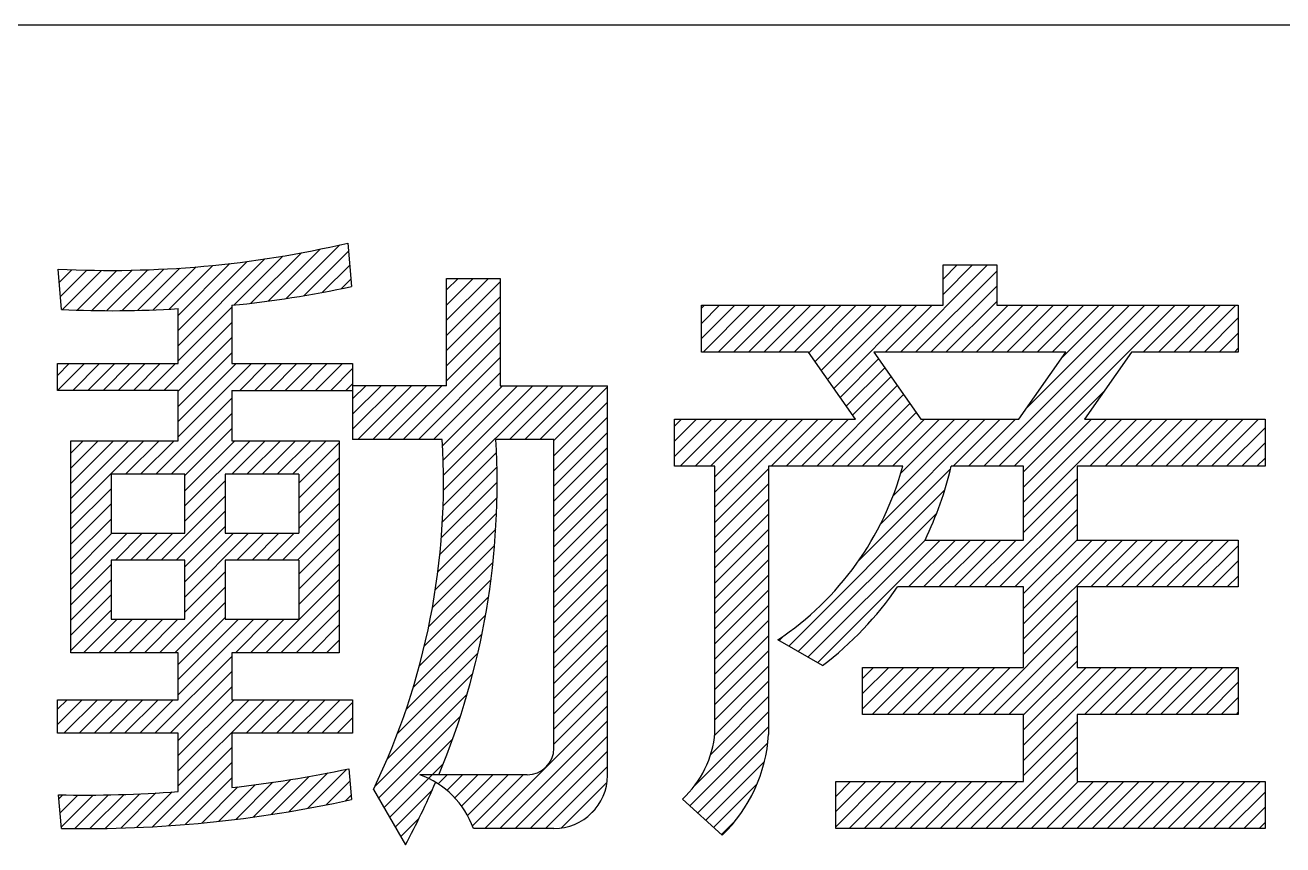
# Model space of a CAD drawing. Units: millimetres at full size. Extents: x 2062 to 26180, y 9042 to 25978.
# Drawn here: x 3836.9 to 4336, y 9653.3 to 9978.6 of the extents above; entities that cross this region are included whole.
import ezdxf

# ---------------------------------------------------------------- set-up
doc = ezdxf.new("R2010")
doc.units = ezdxf.units.MM
doc.header["$LTSCALE"] = 50
doc.layers.add('F-0_特記', color=3, linetype='Continuous', lineweight=25)

msp = doc.modelspace()

# ---------------------------------------------------------------- linework, layer by layer
at = {"layer": 'F-0_特記', "color": 134}
for p in [(24242.21, 9978.63), (26180.42, 9978.63)]:
    msp.add_line(p, (2061.5, 9978.63), dxfattribs=at)
at = {"layer": 'F-0_特記'}
for p, q in [((3964.89, 9892.16), (3966.4, 9874.93)), ((3964.89, 9892.16), (3966.4, 9874.93)), ((3919.73, 9867.54), (3939.19, 9886.99)), ((3919.73, 9867.54), (3939.19, 9886.99)), ((3926.5, 9868.28), (3946.51, 9888.29)), ((3926.5, 9868.28), (3946.51, 9888.29)), ((3933.4, 9869.16), (3954.01, 9889.77)), ((3933.4, 9869.16), (3954.01, 9889.77)), ((3940.43, 9870.16), (3961.69, 9891.43)), ((3940.43, 9870.16), (3961.69, 9891.43)), ((3947.61, 9871.32), (3965.18, 9888.89)), ((3947.61, 9871.32), (3965.18, 9888.89)), ((3851.34, 9865.78), (3849.93, 9881.84)), ((3851.34, 9865.78), (3849.93, 9881.84)), ((3875.37, 9865.35), (3891.85, 9881.83)), ((3875.37, 9865.35), (3891.85, 9881.83)), ((3881.5, 9865.45), (3898.25, 9882.2)), ((3881.5, 9865.45), (3898.25, 9882.2)), ((3887.72, 9865.65), (3904.76, 9882.69)), ((3887.72, 9865.65), (3904.76, 9882.69)), ((3894.04, 9865.95), (3911.38, 9883.29)), ((3894.04, 9865.95), (3911.38, 9883.29)), ((3897.59, 9851.43), (3932.02, 9885.85)), ((3897.59, 9851.43), (3932.02, 9885.85)), ((3897.59, 9857.45), (3925.01, 9884.86)), ((3897.59, 9857.45), (3925.01, 9884.86)), ((3897.59, 9863.47), (3918.13, 9884.01)), ((3897.59, 9863.47), (3918.13, 9884.01)), ((3954.94, 9872.62), (3965.66, 9883.35)), ((3954.94, 9872.62), (3965.66, 9883.35)), ((4184.2, 9848.85), (4218.81, 9883.46)), ((4184.2, 9848.85), (4218.81, 9883.46)), ((4201.12, 9877.82), (4206.76, 9883.46)), ((4201.12, 9871.8), (4212.78, 9883.46)), ((4201.12, 9883.46), (4222.42, 9883.46)), ((4201.12, 9867.49), (4201.12, 9883.46)), ((4201.12, 9877.82), (4206.76, 9883.46)), ((4201.12, 9871.8), (4212.78, 9883.46)), ((4201.12, 9883.46), (4222.42, 9883.46)), ((4201.12, 9867.49), (4201.12, 9883.46)), ((4222.42, 9883.46), (4222.42, 9867.49)), ((4222.42, 9883.46), (4222.42, 9867.49)), ((3850.4, 9876.52), (3855.47, 9881.59)), ((3850.4, 9876.52), (3855.47, 9881.59)), ((3850.88, 9870.98), (3861.31, 9881.41)), ((3850.88, 9870.98), (3861.31, 9881.41)), ((3851.68, 9865.76), (3867.24, 9881.32)), ((3851.68, 9865.76), (3867.24, 9881.32)), ((3857.49, 9865.54), (3873.25, 9881.31)), ((3857.49, 9865.54), (3873.25, 9881.31)), ((3863.36, 9865.39), (3879.36, 9881.38)), ((3863.36, 9865.39), (3879.36, 9881.38)), ((3869.32, 9865.33), (3885.56, 9881.56)), ((3869.32, 9865.33), (3885.56, 9881.56)), ((3962.44, 9874.1), (3966.15, 9877.81)), ((3962.44, 9874.1), (3966.15, 9877.81)), ((4004.1, 9873.58), (4008.65, 9878.14)), ((4004.1, 9867.56), (4014.67, 9878.14)), ((4004.1, 9861.53), (4020.7, 9878.14)), ((4004.1, 9878.14), (4025.4, 9878.14)), ((4004.1, 9873.58), (4008.65, 9878.14)), ((4004.1, 9867.56), (4014.67, 9878.14)), ((4004.1, 9861.53), (4020.7, 9878.14)), ((4004.1, 9878.14), (4025.4, 9878.14)), ((4004.1, 9835.54), (4004.1, 9878.14)), ((4004.1, 9835.54), (4004.1, 9878.14)), ((4004.1, 9855.51), (4025.4, 9876.81)), ((4004.1, 9855.51), (4025.4, 9876.81)), ((4025.4, 9878.14), (4025.4, 9835.54)), ((4025.4, 9878.14), (4025.4, 9835.54)), ((4190.22, 9848.85), (4222.42, 9881.05)), ((4190.22, 9848.85), (4222.42, 9881.05)), ((4196.25, 9848.85), (4222.42, 9875.03)), ((4196.25, 9848.85), (4222.42, 9875.03)), ((3918.9, 9867.45), (3918.9, 9844.32)), ((3918.9, 9867.45), (3918.9, 9844.32)), ((4004.1, 9849.48), (4025.4, 9870.78)), ((4004.1, 9849.48), (4025.4, 9870.78)), ((4105.27, 9866.32), (4106.44, 9867.49)), ((4105.27, 9860.29), (4112.46, 9867.49)), ((4105.27, 9867.49), (4201.12, 9867.49)), ((4105.27, 9866.32), (4106.44, 9867.49)), ((4105.27, 9860.29), (4112.46, 9867.49)), ((4105.27, 9867.49), (4201.12, 9867.49)), ((4105.27, 9854.27), (4118.49, 9867.49)), ((4105.27, 9848.85), (4105.27, 9867.49)), ((4105.27, 9854.27), (4118.49, 9867.49)), ((4105.27, 9848.85), (4105.27, 9867.49)), ((4105.88, 9848.85), (4124.51, 9867.49)), ((4105.88, 9848.85), (4124.51, 9867.49)), ((4111.9, 9848.85), (4130.54, 9867.49)), ((4111.9, 9848.85), (4130.54, 9867.49)), ((4117.93, 9848.85), (4136.56, 9867.49)), ((4117.93, 9848.85), (4136.56, 9867.49)), ((4123.95, 9848.85), (4142.59, 9867.49)), ((4123.95, 9848.85), (4142.59, 9867.49)), ((4129.98, 9848.85), (4148.61, 9867.49)), ((4129.98, 9848.85), (4148.61, 9867.49)), ((4136, 9848.85), (4154.64, 9867.49)), ((4136, 9848.85), (4154.64, 9867.49)), ((4142.03, 9848.85), (4160.66, 9867.49)), ((4142.03, 9848.85), (4160.66, 9867.49)), ((4147.84, 9848.64), (4166.69, 9867.49)), ((4147.84, 9848.64), (4166.69, 9867.49)), ((4150.32, 9845.09), (4172.71, 9867.49)), ((4150.32, 9845.09), (4172.71, 9867.49)), ((4152.8, 9841.55), (4178.73, 9867.49)), ((4152.8, 9841.55), (4178.73, 9867.49)), ((4155.28, 9838.01), (4184.76, 9867.49)), ((4155.28, 9838.01), (4184.76, 9867.49)), ((4157.76, 9834.46), (4190.78, 9867.49)), ((4157.76, 9834.46), (4190.78, 9867.49)), ((4178.17, 9848.85), (4196.81, 9867.49)), ((4178.17, 9848.85), (4196.81, 9867.49)), ((4202.27, 9848.85), (4222.42, 9869)), ((4202.27, 9848.85), (4222.42, 9869)), ((4208.3, 9848.85), (4226.93, 9867.49)), ((4208.3, 9848.85), (4226.93, 9867.49)), ((4214.32, 9848.85), (4232.96, 9867.49)), ((4214.32, 9848.85), (4232.96, 9867.49)), ((4217.25, 9803.59), (4281.15, 9867.49)), ((4217.25, 9803.59), (4281.15, 9867.49)), ((4220.35, 9848.85), (4238.98, 9867.49)), ((4220.35, 9848.85), (4238.98, 9867.49)), ((4222.42, 9867.49), (4318.27, 9867.49)), ((4222.42, 9867.49), (4318.27, 9867.49)), ((4223.28, 9803.59), (4287.18, 9867.49)), ((4223.28, 9803.59), (4287.18, 9867.49)), ((4226.37, 9848.85), (4245, 9867.49)), ((4226.37, 9848.85), (4245, 9867.49)), ((4229.3, 9803.59), (4293.2, 9867.49)), ((4229.3, 9803.59), (4293.2, 9867.49)), ((4232.39, 9848.85), (4251.03, 9867.49)), ((4232.39, 9848.85), (4251.03, 9867.49)), ((4234.34, 9826.7), (4275.13, 9867.49)), ((4234.34, 9826.7), (4275.13, 9867.49)), ((4238.42, 9848.85), (4257.05, 9867.49)), ((4238.42, 9848.85), (4257.05, 9867.49)), ((4244.44, 9848.85), (4263.08, 9867.49)), ((4244.44, 9848.85), (4263.08, 9867.49)), ((4248.41, 9846.79), (4269.1, 9867.49)), ((4248.41, 9846.79), (4269.1, 9867.49)), ((4280.59, 9848.85), (4299.23, 9867.49)), ((4280.59, 9848.85), (4299.23, 9867.49)), ((4286.62, 9848.85), (4305.25, 9867.49)), ((4286.62, 9848.85), (4305.25, 9867.49)), ((4292.64, 9848.85), (4311.27, 9867.49)), ((4292.64, 9848.85), (4311.27, 9867.49)), ((4298.66, 9848.85), (4317.3, 9867.49)), ((4298.66, 9848.85), (4317.3, 9867.49)), ((4318.27, 9867.49), (4318.27, 9848.85)), ((4318.27, 9867.49), (4318.27, 9848.85)), ((3897.59, 9845.4), (3918.9, 9866.7)), ((3897.59, 9845.4), (3918.9, 9866.7)), ((3897.59, 9844.32), (3897.59, 9866.15)), ((3897.59, 9844.32), (3897.59, 9866.15)), ((4004.1, 9843.46), (4025.4, 9864.76)), ((4004.1, 9843.46), (4025.4, 9864.76)), ((4304.69, 9848.85), (4318.27, 9862.43)), ((4304.69, 9848.85), (4318.27, 9862.43)), ((3891.89, 9833.67), (3918.9, 9860.68)), ((3891.89, 9833.67), (3918.9, 9860.68)), ((4004.1, 9837.44), (4025.4, 9858.74)), ((4004.1, 9837.44), (4025.4, 9858.74)), ((3897.59, 9833.35), (3918.9, 9854.65)), ((3897.59, 9833.35), (3918.9, 9854.65)), ((3986.92, 9814.24), (4025.4, 9852.71)), ((3986.92, 9814.24), (4025.4, 9852.71)), ((4310.71, 9848.85), (4318.27, 9856.41)), ((4310.71, 9848.85), (4318.27, 9856.41)), ((3897.59, 9827.33), (3918.9, 9848.63)), ((3897.59, 9827.33), (3918.9, 9848.63)), ((4147.69, 9848.85), (4105.27, 9848.85)), ((4147.69, 9848.85), (4105.27, 9848.85)), ((4166.33, 9822.22), (4147.69, 9848.85)), ((4166.33, 9822.22), (4147.69, 9848.85)), ((4249.85, 9848.85), (4173.69, 9848.85)), ((4173.69, 9848.85), (4192.34, 9822.22)), ((4249.85, 9848.85), (4173.69, 9848.85)), ((4173.69, 9848.85), (4192.34, 9822.22)), ((4231.21, 9822.22), (4249.85, 9848.85)), ((4231.21, 9822.22), (4249.85, 9848.85)), ((4275.85, 9848.85), (4257.21, 9822.22)), ((4275.85, 9848.85), (4257.21, 9822.22)), ((4318.27, 9848.85), (4275.85, 9848.85)), ((4318.27, 9848.85), (4275.85, 9848.85)), ((4316.74, 9848.85), (4318.27, 9850.38)), ((4316.74, 9848.85), (4318.27, 9850.38)), ((3849.67, 9839.65), (3854.34, 9844.32)), ((3849.67, 9844.32), (3897.59, 9844.32)), ((3849.67, 9833.67), (3849.67, 9844.32)), ((3849.67, 9839.65), (3854.34, 9844.32)), ((3849.67, 9844.32), (3897.59, 9844.32)), ((3849.67, 9833.67), (3849.67, 9844.32)), ((3849.72, 9833.67), (3860.37, 9844.32)), ((3849.72, 9833.67), (3860.37, 9844.32)), ((3855.74, 9833.67), (3866.39, 9844.32)), ((3855.74, 9833.67), (3866.39, 9844.32)), ((3861.77, 9833.67), (3872.42, 9844.32)), ((3861.77, 9833.67), (3872.42, 9844.32)), ((3867.79, 9833.67), (3878.44, 9844.32)), ((3867.79, 9833.67), (3878.44, 9844.32)), ((3873.82, 9833.67), (3884.47, 9844.32)), ((3873.82, 9833.67), (3884.47, 9844.32)), ((3879.84, 9833.67), (3890.49, 9844.32)), ((3879.84, 9833.67), (3890.49, 9844.32)), ((3885.87, 9833.67), (3896.52, 9844.32)), ((3885.87, 9833.67), (3896.52, 9844.32)), ((3897.59, 9821.3), (3920.61, 9844.32)), ((3897.59, 9815.28), (3926.64, 9844.32)), ((3897.59, 9821.3), (3920.61, 9844.32)), ((3897.59, 9815.28), (3926.64, 9844.32)), ((3918.9, 9844.32), (3966.82, 9844.32)), ((3918.9, 9844.32), (3966.82, 9844.32)), ((3922.01, 9833.67), (3932.66, 9844.32)), ((3922.01, 9833.67), (3932.66, 9844.32)), ((3928.04, 9833.67), (3938.69, 9844.32)), ((3928.04, 9833.67), (3938.69, 9844.32)), ((3934.06, 9833.67), (3944.71, 9844.32)), ((3934.06, 9833.67), (3944.71, 9844.32)), ((3940.09, 9833.67), (3950.74, 9844.32)), ((3940.09, 9833.67), (3950.74, 9844.32)), ((3946.11, 9833.67), (3956.76, 9844.32)), ((3946.11, 9833.67), (3956.76, 9844.32)), ((3952.14, 9833.67), (3962.79, 9844.32)), ((3952.14, 9833.67), (3962.79, 9844.32)), ((3958.16, 9833.67), (3966.82, 9842.33)), ((3958.16, 9833.67), (3966.82, 9842.33)), ((3966.82, 9844.32), (3966.82, 9814.24)), ((3966.82, 9844.32), (3966.82, 9814.24)), ((3992.95, 9814.24), (4025.4, 9846.69)), ((3992.95, 9814.24), (4025.4, 9846.69)), ((4160.24, 9830.92), (4175.54, 9846.21)), ((4160.24, 9830.92), (4175.54, 9846.21)), ((4162.72, 9827.38), (4178.02, 9842.67)), ((4162.72, 9827.38), (4178.02, 9842.67)), ((3998.97, 9814.24), (4025.4, 9840.66)), ((3998.97, 9814.24), (4025.4, 9840.66)), ((4165.21, 9823.83), (4180.5, 9839.13)), ((4165.21, 9823.83), (4180.5, 9839.13)), ((3897.59, 9833.67), (3849.67, 9833.67)), ((3897.59, 9833.67), (3849.67, 9833.67)), ((3897.59, 9813.71), (3897.59, 9833.67)), ((3897.59, 9813.71), (3897.59, 9833.67)), ((3918.9, 9833.67), (3918.9, 9813.71)), ((3918.9, 9833.67), (3966.82, 9833.67)), ((3918.9, 9833.67), (3918.9, 9813.71)), ((3918.9, 9833.67), (3966.82, 9833.67)), ((3964.19, 9833.67), (3966.82, 9836.31)), ((3964.19, 9833.67), (3966.82, 9836.31)), ((3966.82, 9830.28), (3972.08, 9835.54)), ((3966.82, 9824.26), (3978.1, 9835.54)), ((3966.82, 9818.23), (3984.12, 9835.54)), ((4004.1, 9835.54), (3966.82, 9835.54)), ((3966.82, 9830.28), (3972.08, 9835.54)), ((3966.82, 9824.26), (3978.1, 9835.54)), ((3966.82, 9818.23), (3984.12, 9835.54)), ((4004.1, 9835.54), (3966.82, 9835.54)), ((3968.85, 9814.24), (3990.15, 9835.54)), ((3968.85, 9814.24), (3990.15, 9835.54)), ((3974.87, 9814.24), (3996.17, 9835.54)), ((3974.87, 9814.24), (3996.17, 9835.54)), ((3980.9, 9814.24), (4002.2, 9835.54)), ((3980.9, 9814.24), (4002.2, 9835.54)), ((4002.49, 9811.73), (4026.3, 9835.54)), ((4002.49, 9811.73), (4026.3, 9835.54)), ((4002.73, 9805.95), (4032.32, 9835.54)), ((4002.73, 9805.95), (4032.32, 9835.54)), ((4002.86, 9800.05), (4038.35, 9835.54)), ((4002.86, 9794.03), (4044.37, 9835.54)), ((4002.86, 9800.05), (4038.35, 9835.54)), ((4002.86, 9794.03), (4044.37, 9835.54)), ((4025.4, 9835.54), (4068, 9835.54)), ((4025.4, 9835.54), (4068, 9835.54)), ((4029.09, 9814.24), (4050.39, 9835.54)), ((4029.09, 9814.24), (4050.39, 9835.54)), ((4035.12, 9814.24), (4056.42, 9835.54)), ((4035.12, 9814.24), (4056.42, 9835.54)), ((4041.14, 9814.24), (4062.44, 9835.54)), ((4041.14, 9814.24), (4062.44, 9835.54)), ((4046.7, 9813.77), (4068, 9835.07)), ((4046.7, 9813.77), (4068, 9835.07)), ((4068, 9680.9), (4068, 9835.54)), ((4068, 9680.9), (4068, 9835.54)), ((4150.98, 9803.59), (4182.98, 9835.58)), ((4150.98, 9803.59), (4182.98, 9835.58)), ((4157.01, 9803.59), (4185.46, 9832.04)), ((4157.01, 9803.59), (4185.46, 9832.04)), ((4233.07, 9801.33), (4264.79, 9833.05)), ((4233.07, 9801.33), (4264.79, 9833.05)), ((3888.73, 9800.39), (3918.9, 9830.55)), ((3888.73, 9800.39), (3918.9, 9830.55)), ((4046.7, 9807.74), (4068, 9829.04)), ((4046.7, 9807.74), (4068, 9829.04)), ((4163.03, 9803.59), (4187.94, 9828.5)), ((4163.03, 9803.59), (4187.94, 9828.5)), ((3894.76, 9800.39), (3918.9, 9824.53)), ((3894.76, 9800.39), (3918.9, 9824.53)), ((4046.7, 9801.72), (4068, 9823.02)), ((4046.7, 9801.72), (4068, 9823.02)), ((4094.62, 9819.52), (4097.33, 9822.22)), ((4094.62, 9813.49), (4103.35, 9822.22)), ((4094.62, 9807.47), (4109.37, 9822.22)), ((4094.62, 9822.22), (4166.33, 9822.22)), ((4094.62, 9803.59), (4094.62, 9822.22)), ((4094.62, 9819.52), (4097.33, 9822.22)), ((4094.62, 9813.49), (4103.35, 9822.22)), ((4094.62, 9807.47), (4109.37, 9822.22)), ((4094.62, 9822.22), (4166.33, 9822.22)), ((4094.62, 9803.59), (4094.62, 9822.22)), ((4096.76, 9803.59), (4115.4, 9822.22)), ((4096.76, 9803.59), (4115.4, 9822.22)), ((4102.79, 9803.59), (4121.42, 9822.22)), ((4102.79, 9803.59), (4121.42, 9822.22)), ((4108.81, 9803.59), (4127.45, 9822.22)), ((4108.81, 9803.59), (4127.45, 9822.22)), ((4110.6, 9799.35), (4133.47, 9822.22)), ((4110.6, 9793.32), (4139.5, 9822.22)), ((4110.6, 9787.3), (4145.52, 9822.22)), ((4110.6, 9799.35), (4133.47, 9822.22)), ((4110.6, 9793.32), (4139.5, 9822.22)), ((4110.6, 9787.3), (4145.52, 9822.22)), ((4132.91, 9803.59), (4151.55, 9822.22)), ((4132.91, 9803.59), (4151.55, 9822.22)), ((4138.93, 9803.59), (4157.57, 9822.22)), ((4138.93, 9803.59), (4157.57, 9822.22)), ((4144.96, 9803.59), (4163.6, 9822.22)), ((4144.96, 9803.59), (4163.6, 9822.22)), ((4169.06, 9803.59), (4190.42, 9824.95)), ((4169.06, 9803.59), (4190.42, 9824.95)), ((4175.08, 9803.59), (4193.72, 9822.22)), ((4175.08, 9803.59), (4193.72, 9822.22)), ((4176.38, 9780.79), (4217.82, 9822.22)), ((4176.38, 9780.79), (4217.82, 9822.22)), ((4181.11, 9803.59), (4199.74, 9822.22)), ((4181.11, 9803.59), (4199.74, 9822.22)), ((4181.22, 9791.65), (4211.79, 9822.22)), ((4181.22, 9791.65), (4211.79, 9822.22)), ((4184.35, 9800.81), (4205.77, 9822.22)), ((4184.35, 9800.81), (4205.77, 9822.22)), ((4192.34, 9822.22), (4231.21, 9822.22)), ((4192.34, 9822.22), (4231.21, 9822.22)), ((4205.2, 9803.59), (4223.84, 9822.22)), ((4205.2, 9803.59), (4223.84, 9822.22)), ((4211.23, 9803.59), (4229.87, 9822.22)), ((4211.23, 9803.59), (4229.87, 9822.22)), ((4233.07, 9795.31), (4259.99, 9822.22)), ((4233.07, 9789.28), (4266.01, 9822.22)), ((4233.07, 9783.26), (4272.04, 9822.22)), ((4233.07, 9795.31), (4259.99, 9822.22)), ((4233.07, 9789.28), (4266.01, 9822.22)), ((4233.07, 9783.26), (4272.04, 9822.22)), ((4257.21, 9822.22), (4328.92, 9822.22)), ((4257.21, 9822.22), (4328.92, 9822.22)), ((4259.42, 9803.59), (4278.06, 9822.22)), ((4259.42, 9803.59), (4278.06, 9822.22)), ((4265.45, 9803.59), (4284.09, 9822.22)), ((4265.45, 9803.59), (4284.09, 9822.22)), ((4271.47, 9803.59), (4290.11, 9822.22)), ((4271.47, 9803.59), (4290.11, 9822.22)), ((4277.5, 9803.59), (4296.14, 9822.22)), ((4277.5, 9803.59), (4296.14, 9822.22)), ((4283.52, 9803.59), (4302.16, 9822.22)), ((4283.52, 9803.59), (4302.16, 9822.22)), ((4289.55, 9803.59), (4308.18, 9822.22)), ((4289.55, 9803.59), (4308.18, 9822.22)), ((4295.57, 9803.59), (4314.21, 9822.22)), ((4295.57, 9803.59), (4314.21, 9822.22)), ((4301.6, 9803.59), (4320.23, 9822.22)), ((4301.6, 9803.59), (4320.23, 9822.22)), ((4307.62, 9803.59), (4326.26, 9822.22)), ((4307.62, 9803.59), (4326.26, 9822.22)), ((4328.92, 9822.22), (4328.92, 9803.59)), ((4328.92, 9822.22), (4328.92, 9803.59)), ((3900.26, 9799.87), (3918.9, 9818.51)), ((3900.26, 9799.87), (3918.9, 9818.51)), ((4046.7, 9795.69), (4068, 9816.99)), ((4046.7, 9795.69), (4068, 9816.99)), ((4313.65, 9803.59), (4328.92, 9818.86)), ((4313.65, 9803.59), (4328.92, 9818.86)), ((3855, 9808.83), (3859.87, 9813.71)), ((3855, 9802.8), (3865.9, 9813.71)), ((3855, 9796.78), (3871.92, 9813.71)), ((3855, 9790.75), (3877.95, 9813.71)), ((3855, 9784.73), (3883.97, 9813.71)), ((3855, 9808.83), (3859.87, 9813.71)), ((3855, 9802.8), (3865.9, 9813.71)), ((3855, 9796.78), (3871.92, 9813.71)), ((3855, 9790.75), (3877.95, 9813.71)), ((3855, 9784.73), (3883.97, 9813.71)), ((3876.68, 9800.39), (3890, 9813.71)), ((3876.68, 9800.39), (3890, 9813.71)), ((3882.71, 9800.39), (3896.02, 9813.71)), ((3882.71, 9800.39), (3896.02, 9813.71)), ((3900.26, 9793.84), (3920.12, 9813.71)), ((3900.26, 9787.82), (3926.14, 9813.71)), ((3900.26, 9793.84), (3920.12, 9813.71)), ((3900.26, 9787.82), (3926.14, 9813.71)), ((3918.85, 9800.39), (3932.17, 9813.71)), ((3918.85, 9800.39), (3932.17, 9813.71)), ((3918.9, 9813.71), (3961.49, 9813.71)), ((3918.9, 9813.71), (3961.49, 9813.71)), ((3924.88, 9800.39), (3938.19, 9813.71)), ((3924.88, 9800.39), (3938.19, 9813.71)), ((3930.9, 9800.39), (3944.22, 9813.71)), ((3930.9, 9800.39), (3944.22, 9813.71)), ((3936.93, 9800.39), (3950.24, 9813.71)), ((3936.93, 9800.39), (3950.24, 9813.71)), ((3942.95, 9800.39), (3956.27, 9813.71)), ((3942.95, 9800.39), (3956.27, 9813.71)), ((3945.52, 9796.93), (3961.49, 9812.91)), ((3945.52, 9796.93), (3961.49, 9812.91)), ((3961.49, 9813.71), (3961.49, 9729.57)), ((3961.49, 9813.71), (3961.49, 9729.57)), ((4002.34, 9814.24), (3966.82, 9814.24)), ((4002.34, 9814.24), (3966.82, 9814.24)), ((4319.67, 9803.59), (4328.92, 9812.84)), ((4319.67, 9803.59), (4328.92, 9812.84)), ((4002.73, 9787.88), (4023.93, 9809.08)), ((4002.73, 9787.88), (4023.93, 9809.08)), ((4046.7, 9789.67), (4068, 9810.97)), ((4046.7, 9789.67), (4068, 9810.97)), ((3945.52, 9790.91), (3961.49, 9806.88)), ((3945.52, 9790.91), (3961.49, 9806.88)), ((4002.46, 9781.58), (4024.11, 9803.23)), ((4002.46, 9781.58), (4024.11, 9803.23)), ((4046.7, 9783.64), (4068, 9804.94)), ((4046.7, 9783.64), (4068, 9804.94)), ((4110.6, 9803.59), (4094.62, 9803.59)), ((4110.6, 9803.59), (4094.62, 9803.59)), ((4110.6, 9697.85), (4110.6, 9803.59)), ((4110.6, 9697.85), (4110.6, 9803.59)), ((4110.6, 9781.27), (4131.9, 9802.57)), ((4110.6, 9781.27), (4131.9, 9802.57)), ((4131.9, 9803.59), (4131.9, 9697.09)), ((4185.15, 9803.59), (4131.9, 9803.59)), ((4131.9, 9803.59), (4131.9, 9697.09)), ((4185.15, 9803.59), (4131.9, 9803.59)), ((4167.37, 9765.75), (4204.11, 9802.49)), ((4167.37, 9765.75), (4204.11, 9802.49)), ((4233.07, 9803.59), (4204.37, 9803.59)), ((4233.07, 9803.59), (4204.37, 9803.59)), ((4233.07, 9774.3), (4233.07, 9803.59)), ((4233.07, 9774.3), (4233.07, 9803.59)), ((4254.37, 9803.59), (4254.37, 9774.3)), ((4328.92, 9803.59), (4254.37, 9803.59)), ((4254.37, 9803.59), (4254.37, 9774.3)), ((4328.92, 9803.59), (4254.37, 9803.59)), ((4325.69, 9803.59), (4328.92, 9806.81)), ((4325.69, 9803.59), (4328.92, 9806.81)), ((3870.97, 9800.39), (3870.97, 9776.96)), ((3900.26, 9800.39), (3870.97, 9800.39)), ((3870.97, 9800.39), (3870.97, 9776.96)), ((3900.26, 9800.39), (3870.97, 9800.39)), ((3900.26, 9776.96), (3900.26, 9800.39)), ((3900.26, 9776.96), (3900.26, 9800.39)), ((3900.26, 9781.79), (3916.23, 9797.77)), ((3900.26, 9781.79), (3916.23, 9797.77)), ((3945.52, 9784.88), (3961.49, 9800.86)), ((3945.52, 9784.88), (3961.49, 9800.86)), ((3945.52, 9800.39), (3945.52, 9776.96)), ((3945.52, 9800.39), (3945.52, 9776.96)), ((4002.03, 9775.12), (4024.18, 9797.27)), ((4002.03, 9775.12), (4024.18, 9797.27)), ((4046.7, 9777.62), (4068, 9798.92)), ((4046.7, 9777.62), (4068, 9798.92)), ((4233.07, 9777.23), (4254.37, 9798.53)), ((4233.07, 9777.23), (4254.37, 9798.53)), ((3855, 9778.7), (3870.97, 9794.68)), ((3855, 9778.7), (3870.97, 9794.68)), ((3945.52, 9778.86), (3961.49, 9794.83)), ((3945.52, 9778.86), (3961.49, 9794.83)), ((4046.7, 9771.59), (4068, 9792.89)), ((4046.7, 9771.59), (4068, 9792.89)), ((4110.6, 9775.25), (4131.9, 9796.55)), ((4110.6, 9775.25), (4131.9, 9796.55)), ((4139.87, 9732.23), (4201.82, 9794.17)), ((4139.87, 9732.23), (4201.82, 9794.17)), ((4217.53, 9755.66), (4254.37, 9792.51)), ((4217.53, 9755.66), (4254.37, 9792.51)), ((3855, 9772.68), (3870.97, 9788.65)), ((3855, 9772.68), (3870.97, 9788.65)), ((3890.8, 9766.31), (3916.23, 9791.74)), ((3890.8, 9766.31), (3916.23, 9791.74)), ((3939, 9766.31), (3961.49, 9788.81)), ((3939, 9766.31), (3961.49, 9788.81)), ((4001.43, 9768.5), (4024.12, 9791.19)), ((4001.43, 9768.5), (4024.12, 9791.19)), ((4110.6, 9769.22), (4131.9, 9790.52)), ((4110.6, 9769.22), (4131.9, 9790.52)), ((3855, 9766.65), (3870.97, 9782.63)), ((3855, 9766.65), (3870.97, 9782.63)), ((3896.83, 9766.31), (3916.23, 9785.72)), ((3896.83, 9766.31), (3916.23, 9785.72)), ((3945.02, 9766.31), (3961.49, 9782.79)), ((3945.02, 9766.31), (3961.49, 9782.79)), ((4000.65, 9761.7), (4023.94, 9784.99)), ((4000.65, 9761.7), (4023.94, 9784.99)), ((4046.7, 9765.57), (4068, 9786.87)), ((4046.7, 9765.57), (4068, 9786.87)), ((4110.6, 9763.2), (4131.9, 9784.5)), ((4110.6, 9763.2), (4131.9, 9784.5)), ((4143.69, 9730.02), (4198.6, 9784.94)), ((4143.69, 9730.02), (4198.6, 9784.94)), ((4223.55, 9755.66), (4254.37, 9786.48)), ((4223.55, 9755.66), (4254.37, 9786.48)), ((3900.26, 9763.72), (3916.23, 9779.7)), ((3900.26, 9763.72), (3916.23, 9779.7)), ((3999.68, 9754.7), (4023.62, 9778.64)), ((3999.68, 9754.7), (4023.62, 9778.64)), ((4046.7, 9759.55), (4068, 9780.84)), ((4046.7, 9759.55), (4068, 9780.84)), ((4110.6, 9757.17), (4131.9, 9778.48)), ((4110.6, 9757.17), (4131.9, 9778.48)), ((4229.57, 9755.66), (4254.37, 9780.46)), ((4229.57, 9755.66), (4254.37, 9780.46)), ((3855, 9760.63), (3871.33, 9776.96)), ((3855, 9754.61), (3877.35, 9776.96)), ((3855, 9760.63), (3871.33, 9776.96)), ((3855, 9754.61), (3877.35, 9776.96)), ((3870.97, 9776.96), (3900.26, 9776.96)), ((3870.97, 9776.96), (3900.26, 9776.96)), ((3872.73, 9766.31), (3883.38, 9776.96)), ((3872.73, 9766.31), (3883.38, 9776.96)), ((3878.75, 9766.31), (3889.4, 9776.96)), ((3878.75, 9766.31), (3889.4, 9776.96)), ((3884.78, 9766.31), (3895.43, 9776.96)), ((3884.78, 9766.31), (3895.43, 9776.96)), ((3900.26, 9757.7), (3919.52, 9776.96)), ((3900.26, 9751.67), (3925.55, 9776.96)), ((3900.26, 9757.7), (3919.52, 9776.96)), ((3900.26, 9751.67), (3925.55, 9776.96)), ((3916.23, 9776.96), (3945.52, 9776.96)), ((3916.23, 9776.96), (3945.52, 9776.96)), ((3920.92, 9766.31), (3931.57, 9776.96)), ((3920.92, 9766.31), (3931.57, 9776.96)), ((3926.95, 9766.31), (3937.6, 9776.96)), ((3926.95, 9766.31), (3937.6, 9776.96)), ((3932.97, 9766.31), (3943.62, 9776.96)), ((3932.97, 9766.31), (3943.62, 9776.96)), ((3945.52, 9760.79), (3961.49, 9776.76)), ((3945.52, 9760.79), (3961.49, 9776.76)), ((3998.48, 9747.47), (4023.16, 9772.16)), ((3998.48, 9747.47), (4023.16, 9772.16)), ((4046.7, 9753.52), (4068, 9774.82)), ((4046.7, 9753.52), (4068, 9774.82)), ((4110.6, 9751.15), (4131.9, 9772.45)), ((4110.6, 9751.15), (4131.9, 9772.45)), ((4147.51, 9727.82), (4193.99, 9774.3)), ((4147.51, 9727.82), (4193.99, 9774.3)), ((4151.33, 9725.61), (4200.01, 9774.3)), ((4151.33, 9725.61), (4200.01, 9774.3)), ((4187.4, 9755.66), (4206.04, 9774.3)), ((4187.4, 9755.66), (4206.04, 9774.3)), ((4193.43, 9755.66), (4212.06, 9774.3)), ((4193.43, 9755.66), (4212.06, 9774.3)), ((4193.97, 9774.3), (4233.07, 9774.3)), ((4193.97, 9774.3), (4233.07, 9774.3)), ((4199.45, 9755.66), (4218.09, 9774.3)), ((4199.45, 9755.66), (4218.09, 9774.3)), ((4205.48, 9755.66), (4224.11, 9774.3)), ((4205.48, 9755.66), (4224.11, 9774.3)), ((4211.5, 9755.66), (4230.14, 9774.3)), ((4211.5, 9755.66), (4230.14, 9774.3)), ((4233.07, 9753.13), (4254.37, 9774.43)), ((4233.07, 9753.13), (4254.37, 9774.43)), ((4233.07, 9747.11), (4260.26, 9774.3)), ((4233.07, 9741.08), (4266.28, 9774.3)), ((4233.07, 9735.06), (4272.31, 9774.3)), ((4233.07, 9747.11), (4260.26, 9774.3)), ((4233.07, 9741.08), (4266.28, 9774.3)), ((4233.07, 9735.06), (4272.31, 9774.3)), ((4254.37, 9774.3), (4318.27, 9774.3)), ((4254.37, 9774.3), (4318.27, 9774.3)), ((4259.7, 9755.66), (4278.33, 9774.3)), ((4259.7, 9755.66), (4278.33, 9774.3)), ((4265.72, 9755.66), (4284.36, 9774.3)), ((4265.72, 9755.66), (4284.36, 9774.3)), ((4271.75, 9755.66), (4290.38, 9774.3)), ((4271.75, 9755.66), (4290.38, 9774.3)), ((4277.77, 9755.66), (4296.41, 9774.3)), ((4277.77, 9755.66), (4296.41, 9774.3)), ((4283.8, 9755.66), (4302.43, 9774.3)), ((4283.8, 9755.66), (4302.43, 9774.3)), ((4289.82, 9755.66), (4308.46, 9774.3)), ((4289.82, 9755.66), (4308.46, 9774.3)), ((4295.84, 9755.66), (4314.48, 9774.3)), ((4295.84, 9755.66), (4314.48, 9774.3)), ((4301.87, 9755.66), (4318.27, 9772.06)), ((4301.87, 9755.66), (4318.27, 9772.06)), ((4318.27, 9774.3), (4318.27, 9755.66)), ((4318.27, 9774.3), (4318.27, 9755.66)), ((3945.52, 9754.76), (3961.49, 9770.74)), ((3945.52, 9754.76), (3961.49, 9770.74)), ((4046.7, 9747.5), (4068, 9768.8)), ((4046.7, 9747.5), (4068, 9768.8)), ((3855, 9748.58), (3870.97, 9764.55)), ((3855, 9748.58), (3870.97, 9764.55)), ((3916.23, 9766.31), (3916.23, 9742.88)), ((3945.52, 9766.31), (3916.23, 9766.31)), ((3916.23, 9766.31), (3916.23, 9742.88)), ((3945.52, 9766.31), (3916.23, 9766.31)), ((3945.52, 9766.31), (3945.52, 9742.88)), ((3945.52, 9766.31), (3945.52, 9742.88)), ((3945.52, 9748.74), (3961.49, 9764.71)), ((3945.52, 9748.74), (3961.49, 9764.71)), ((3997.03, 9740), (4022.54, 9765.51)), ((3997.03, 9740), (4022.54, 9765.51)), ((4046.7, 9741.47), (4068, 9762.77)), ((4046.7, 9741.47), (4068, 9762.77)), ((4110.6, 9745.13), (4131.9, 9766.43)), ((4110.6, 9745.13), (4131.9, 9766.43)), ((4307.89, 9755.66), (4318.27, 9766.04)), ((4307.89, 9755.66), (4318.27, 9766.04)), ((3855, 9742.56), (3870.97, 9758.53)), ((3855, 9742.56), (3870.97, 9758.53)), ((3900.26, 9745.65), (3916.23, 9761.62)), ((3900.26, 9745.65), (3916.23, 9761.62)), ((3932.38, 9729.57), (3961.49, 9758.69)), ((3932.38, 9729.57), (3961.49, 9758.69)), ((3995.31, 9732.26), (4021.74, 9758.69)), ((3995.31, 9732.26), (4021.74, 9758.69)), ((4110.6, 9739.1), (4131.9, 9760.4)), ((4110.6, 9739.1), (4131.9, 9760.4)), ((4313.92, 9755.66), (4318.27, 9760.01)), ((4313.92, 9755.66), (4318.27, 9760.01)), ((3855, 9736.53), (3870.97, 9752.51)), ((3855, 9736.53), (3870.97, 9752.51)), ((3890.2, 9729.57), (3916.23, 9755.6)), ((3890.2, 9729.57), (3916.23, 9755.6)), ((3938.4, 9729.57), (3961.49, 9752.66)), ((3938.4, 9729.57), (3961.49, 9752.66)), ((4046.7, 9735.45), (4068, 9756.75)), ((4046.7, 9735.45), (4068, 9756.75)), ((4110.6, 9733.08), (4131.9, 9754.38)), ((4110.6, 9733.08), (4131.9, 9754.38)), ((4233.07, 9755.66), (4183.06, 9755.66)), ((4233.07, 9755.66), (4183.06, 9755.66)), ((4318.27, 9755.66), (4254.37, 9755.66)), ((4318.27, 9755.66), (4254.37, 9755.66)), ((3896.23, 9729.57), (3916.23, 9749.57)), ((3896.23, 9729.57), (3916.23, 9749.57)), ((3993.27, 9724.19), (4020.76, 9751.69)), ((3993.27, 9724.19), (4020.76, 9751.69)), ((4046.7, 9729.42), (4068, 9750.72)), ((4046.7, 9729.42), (4068, 9750.72)), ((4110.6, 9727.05), (4131.9, 9748.35)), ((4110.6, 9727.05), (4131.9, 9748.35)), ((4233.07, 9729.04), (4254.37, 9750.34)), ((4233.07, 9729.04), (4254.37, 9750.34)), ((3855, 9730.51), (3870.97, 9746.48)), ((3855, 9730.51), (3870.97, 9746.48)), ((3860.08, 9729.57), (3873.39, 9742.88)), ((3860.08, 9729.57), (3873.39, 9742.88)), ((3866.11, 9729.57), (3879.42, 9742.88)), ((3866.11, 9729.57), (3879.42, 9742.88)), ((3872.13, 9729.57), (3885.44, 9742.88)), ((3872.13, 9729.57), (3885.44, 9742.88)), ((3878.15, 9729.57), (3891.47, 9742.88)), ((3878.15, 9729.57), (3891.47, 9742.88)), ((3884.18, 9729.57), (3897.49, 9742.88)), ((3884.18, 9729.57), (3897.49, 9742.88)), ((3897.59, 9724.91), (3916.23, 9743.55)), ((3897.59, 9724.91), (3916.23, 9743.55)), ((3897.59, 9718.89), (3921.59, 9742.88)), ((3897.59, 9712.86), (3927.62, 9742.88)), ((3897.59, 9718.89), (3921.59, 9742.88)), ((3897.59, 9712.86), (3927.62, 9742.88)), ((3916.23, 9742.88), (3945.52, 9742.88)), ((3916.23, 9742.88), (3945.52, 9742.88)), ((3920.33, 9729.57), (3933.64, 9742.88)), ((3920.33, 9729.57), (3933.64, 9742.88)), ((3926.35, 9729.57), (3939.66, 9742.88)), ((3926.35, 9729.57), (3939.66, 9742.88)), ((3944.42, 9729.57), (3961.49, 9746.64)), ((3944.42, 9729.57), (3961.49, 9746.64)), ((3990.86, 9715.75), (4019.58, 9744.48)), ((3990.86, 9715.75), (4019.58, 9744.48)), ((4046.7, 9723.4), (4068, 9744.7)), ((4046.7, 9723.4), (4068, 9744.7)), ((4110.6, 9721.03), (4131.9, 9742.33)), ((4110.6, 9721.03), (4131.9, 9742.33)), ((4215.13, 9705.07), (4254.37, 9744.31)), ((4215.13, 9705.07), (4254.37, 9744.31)), ((3950.45, 9729.57), (3961.49, 9740.61)), ((3950.45, 9729.57), (3961.49, 9740.61)), ((4046.7, 9717.37), (4068, 9738.67)), ((4046.7, 9717.37), (4068, 9738.67)), ((4221.16, 9705.07), (4254.37, 9738.29)), ((4221.16, 9705.07), (4254.37, 9738.29)), ((3956.47, 9729.57), (3961.49, 9734.59)), ((3956.47, 9729.57), (3961.49, 9734.59)), ((3988, 9706.88), (4018.17, 9737.04)), ((3988, 9706.88), (4018.17, 9737.04)), ((4046.7, 9711.35), (4068, 9732.65)), ((4046.7, 9711.35), (4068, 9732.65)), ((4110.6, 9715), (4131.9, 9736.3)), ((4110.6, 9715), (4131.9, 9736.3)), ((4153.32, 9724.46), (4135.62, 9734.68)), ((4153.32, 9724.46), (4135.62, 9734.68)), ((4136.05, 9734.43), (4137.78, 9736.17)), ((4136.05, 9734.43), (4137.78, 9736.17)), ((4227.18, 9705.07), (4254.37, 9732.26)), ((4227.18, 9705.07), (4254.37, 9732.26)), ((3897.59, 9729.57), (3855, 9729.57)), ((3897.59, 9729.57), (3855, 9729.57)), ((3888.38, 9697.62), (3918.9, 9728.14)), ((3888.38, 9697.62), (3918.9, 9728.14)), ((3918.9, 9729.57), (3918.9, 9710.93)), ((3961.49, 9729.57), (3918.9, 9729.57)), ((3918.9, 9729.57), (3918.9, 9710.93)), ((3961.49, 9729.57), (3918.9, 9729.57)), ((3984.62, 9697.47), (4016.5, 9729.35)), ((3984.62, 9697.47), (4016.5, 9729.35)), ((4110.6, 9708.98), (4131.9, 9730.28)), ((4110.6, 9708.98), (4131.9, 9730.28)), ((3894.4, 9697.62), (3918.9, 9722.11)), ((3894.4, 9697.62), (3918.9, 9722.11)), ((4046.7, 9705.32), (4068, 9726.62)), ((4046.7, 9705.32), (4068, 9726.62)), ((4110.6, 9702.95), (4131.9, 9724.25)), ((4110.6, 9702.95), (4131.9, 9724.25)), ((4169.17, 9719.36), (4173.52, 9723.71)), ((4169.17, 9713.33), (4179.55, 9723.71)), ((4169.17, 9707.31), (4185.57, 9723.71)), ((4169.17, 9719.36), (4173.52, 9723.71)), ((4169.17, 9713.33), (4179.55, 9723.71)), ((4169.17, 9707.31), (4185.57, 9723.71)), ((4172.96, 9705.07), (4191.6, 9723.71)), ((4172.96, 9705.07), (4191.6, 9723.71)), ((4178.99, 9705.07), (4197.62, 9723.71)), ((4178.99, 9705.07), (4197.62, 9723.71)), ((4185.01, 9705.07), (4203.65, 9723.71)), ((4185.01, 9705.07), (4203.65, 9723.71)), ((4191.04, 9705.07), (4209.67, 9723.71)), ((4191.04, 9705.07), (4209.67, 9723.71)), ((4197.06, 9705.07), (4215.7, 9723.71)), ((4197.06, 9705.07), (4215.7, 9723.71)), ((4203.08, 9705.07), (4221.72, 9723.71)), ((4203.08, 9705.07), (4221.72, 9723.71)), ((4209.11, 9705.07), (4227.75, 9723.71)), ((4209.11, 9705.07), (4227.75, 9723.71)), ((4233.07, 9704.94), (4254.37, 9726.24)), ((4233.07, 9704.94), (4254.37, 9726.24)), ((4233.07, 9698.91), (4257.87, 9723.71)), ((4233.07, 9692.89), (4263.89, 9723.71)), ((4233.07, 9686.86), (4269.92, 9723.71)), ((4233.07, 9698.91), (4257.87, 9723.71)), ((4233.07, 9692.89), (4263.89, 9723.71)), ((4233.07, 9686.86), (4269.92, 9723.71)), ((4257.31, 9705.07), (4275.94, 9723.71)), ((4257.31, 9705.07), (4275.94, 9723.71)), ((4263.33, 9705.07), (4281.97, 9723.71)), ((4263.33, 9705.07), (4281.97, 9723.71)), ((4269.35, 9705.07), (4287.99, 9723.71)), ((4269.35, 9705.07), (4287.99, 9723.71)), ((4275.38, 9705.07), (4294.02, 9723.71)), ((4275.38, 9705.07), (4294.02, 9723.71)), ((4281.4, 9705.07), (4300.04, 9723.71)), ((4281.4, 9705.07), (4300.04, 9723.71)), ((4287.43, 9705.07), (4306.06, 9723.71)), ((4287.43, 9705.07), (4306.06, 9723.71)), ((4293.45, 9705.07), (4312.09, 9723.71)), ((4293.45, 9705.07), (4312.09, 9723.71)), ((4299.48, 9705.07), (4318.11, 9723.71)), ((4299.48, 9705.07), (4318.11, 9723.71)), ((3980.57, 9687.39), (4014.55, 9721.38)), ((3980.57, 9687.39), (4014.55, 9721.38)), ((4046.7, 9699.3), (4068, 9720.6)), ((4046.7, 9699.3), (4068, 9720.6)), ((4110.5, 9696.83), (4131.9, 9718.23)), ((4110.5, 9696.83), (4131.9, 9718.23)), ((4305.5, 9705.07), (4318.27, 9717.84)), ((4305.5, 9705.07), (4318.27, 9717.84)), ((3897.59, 9694.79), (3918.9, 9716.09)), ((3897.59, 9694.79), (3918.9, 9716.09)), ((3975.62, 9676.42), (4012.28, 9713.08)), ((3975.62, 9676.42), (4012.28, 9713.08)), ((4046.7, 9693.28), (4068, 9714.57)), ((4046.7, 9693.28), (4068, 9714.57)), ((4108.94, 9689.25), (4131.9, 9712.21)), ((4108.94, 9689.25), (4131.9, 9712.21)), ((3849.67, 9707.11), (3853.49, 9710.93)), ((3849.67, 9701.08), (3859.52, 9710.93)), ((3849.67, 9697.62), (3849.67, 9710.93)), ((3849.67, 9707.11), (3853.49, 9710.93)), ((3849.67, 9701.08), (3859.52, 9710.93)), ((3849.67, 9697.62), (3849.67, 9710.93)), ((3852.23, 9697.62), (3865.54, 9710.93)), ((3852.23, 9697.62), (3865.54, 9710.93)), ((3858.26, 9697.62), (3871.57, 9710.93)), ((3858.26, 9697.62), (3871.57, 9710.93)), ((3864.28, 9697.62), (3877.59, 9710.93)), ((3864.28, 9697.62), (3877.59, 9710.93)), ((3870.31, 9697.62), (3883.62, 9710.93)), ((3870.31, 9697.62), (3883.62, 9710.93)), ((3876.33, 9697.62), (3889.64, 9710.93)), ((3876.33, 9697.62), (3889.64, 9710.93)), ((3882.35, 9697.62), (3895.67, 9710.93)), ((3882.35, 9697.62), (3895.67, 9710.93)), ((3897.59, 9688.76), (3919.76, 9710.93)), ((3897.59, 9682.74), (3925.79, 9710.93)), ((3897.59, 9676.71), (3931.81, 9710.93)), ((3897.59, 9688.76), (3919.76, 9710.93)), ((3897.59, 9682.74), (3925.79, 9710.93)), ((3897.59, 9676.71), (3931.81, 9710.93)), ((3918.9, 9710.93), (3966.82, 9710.93)), ((3918.9, 9710.93), (3966.82, 9710.93)), ((3924.53, 9697.62), (3937.84, 9710.93)), ((3924.53, 9697.62), (3937.84, 9710.93)), ((3930.55, 9697.62), (3943.86, 9710.93)), ((3930.55, 9697.62), (3943.86, 9710.93)), ((3936.58, 9697.62), (3949.89, 9710.93)), ((3936.58, 9697.62), (3949.89, 9710.93)), ((3942.6, 9697.62), (3955.91, 9710.93)), ((3942.6, 9697.62), (3955.91, 9710.93)), ((3948.62, 9697.62), (3961.94, 9710.93)), ((3948.62, 9697.62), (3961.94, 9710.93)), ((3954.65, 9697.62), (3966.82, 9709.79)), ((3954.65, 9697.62), (3966.82, 9709.79)), ((3966.82, 9710.93), (3966.82, 9697.62)), ((3966.82, 9710.93), (3966.82, 9697.62)), ((4019.26, 9659.81), (4068, 9708.55)), ((4019.26, 9659.81), (4068, 9708.55)), ((4311.53, 9705.07), (4318.27, 9711.82)), ((4311.53, 9705.07), (4318.27, 9711.82)), ((3960.67, 9697.62), (3966.82, 9703.77)), ((3960.67, 9697.62), (3966.82, 9703.77)), ((3977.07, 9671.84), (4009.62, 9704.39)), ((3977.07, 9671.84), (4009.62, 9704.39)), ((4025.28, 9659.81), (4068, 9702.53)), ((4025.28, 9659.81), (4068, 9702.53)), ((4102.58, 9676.87), (4131.9, 9706.18)), ((4102.58, 9676.87), (4131.9, 9706.18)), ((4233.07, 9680.84), (4254.37, 9702.14)), ((4233.07, 9680.84), (4254.37, 9702.14)), ((4317.55, 9705.07), (4318.27, 9705.79)), ((4317.55, 9705.07), (4318.27, 9705.79)), ((3897.59, 9697.62), (3849.67, 9697.62)), ((3897.59, 9697.62), (3849.67, 9697.62)), ((3897.59, 9674.52), (3897.59, 9697.62)), ((3897.59, 9674.52), (3897.59, 9697.62)), ((3918.9, 9697.62), (3918.9, 9676.04)), ((3966.82, 9697.62), (3918.9, 9697.62)), ((3918.9, 9697.62), (3918.9, 9676.04)), ((3966.82, 9697.62), (3918.9, 9697.62)), ((3966.7, 9697.62), (3966.82, 9697.74)), ((3966.7, 9697.62), (3966.82, 9697.74)), ((4100.61, 9668.87), (4131.9, 9700.16)), ((4100.61, 9668.87), (4131.9, 9700.16)), ((3979.27, 9668.02), (4006.51, 9695.26)), ((3979.27, 9668.02), (4006.51, 9695.26)), ((4031.31, 9659.81), (4068, 9696.5)), ((4031.31, 9659.81), (4068, 9696.5)), ((4103.77, 9666), (4131.6, 9693.83)), ((4103.77, 9666), (4131.6, 9693.83)), ((4218.07, 9659.81), (4254.37, 9696.11)), ((4218.07, 9659.81), (4254.37, 9696.11)), ((3887.41, 9660.5), (3918.9, 9691.99)), ((3887.41, 9660.5), (3918.9, 9691.99)), ((4037.33, 9659.81), (4068, 9690.48)), ((4037.33, 9659.81), (4068, 9690.48)), ((4224.09, 9659.81), (4254.37, 9690.09)), ((4224.09, 9659.81), (4254.37, 9690.09)), ((3893.83, 9660.9), (3918.9, 9685.96)), ((3893.83, 9660.9), (3918.9, 9685.96)), ((3948.93, 9667.8), (3964.52, 9683.39)), ((3948.93, 9667.8), (3964.52, 9683.39)), ((3965.27, 9683.55), (3966.34, 9671.31)), ((3965.27, 9683.55), (3966.34, 9671.31)), ((3981.48, 9664.21), (4002.85, 9685.57)), ((3981.48, 9664.21), (4002.85, 9685.57)), ((4043.35, 9659.81), (4068, 9684.45)), ((4043.35, 9659.81), (4068, 9684.45)), ((4106.93, 9663.14), (4130.26, 9686.47)), ((4106.93, 9663.14), (4130.26, 9686.47)), ((4230.12, 9659.81), (4254.37, 9684.07)), ((4230.12, 9659.81), (4254.37, 9684.07)), ((3900.34, 9661.39), (3918.9, 9679.94)), ((3900.34, 9661.39), (3918.9, 9679.94)), ((3913.66, 9662.65), (3928.17, 9677.17)), ((3913.66, 9662.65), (3928.17, 9677.17)), ((3920.47, 9663.45), (3935.17, 9678.14)), ((3920.47, 9663.45), (3935.17, 9678.14)), ((3927.4, 9664.35), (3942.3, 9679.24)), ((3927.4, 9664.35), (3942.3, 9679.24)), ((3934.45, 9665.37), (3949.56, 9680.48)), ((3934.45, 9665.37), (3949.56, 9680.48)), ((3941.62, 9666.52), (3956.96, 9681.86)), ((3941.62, 9666.52), (3956.96, 9681.86)), ((3956.37, 9669.22), (3965.7, 9678.55)), ((3956.37, 9669.22), (3965.7, 9678.55)), ((4036.05, 9681.11), (3993.44, 9681.11)), ((4036.05, 9681.11), (3993.44, 9681.11)), ((4000.8, 9677.5), (4004.41, 9681.11)), ((4000.8, 9677.5), (4004.41, 9681.11)), ((4004.26, 9674.94), (4010.44, 9681.11)), ((4004.26, 9674.94), (4010.44, 9681.11)), ((4007.35, 9672), (4016.46, 9681.11)), ((4007.35, 9672), (4016.46, 9681.11)), ((4010.07, 9668.7), (4022.48, 9681.11)), ((4010.07, 9668.7), (4022.48, 9681.11)), ((4012.41, 9665.02), (4028.51, 9681.11)), ((4012.41, 9665.02), (4028.51, 9681.11)), ((4014.34, 9660.91), (4034.53, 9681.11)), ((4014.34, 9660.91), (4034.53, 9681.11)), ((4049.58, 9660.01), (4067.8, 9678.23)), ((4049.58, 9660.01), (4067.8, 9678.23)), ((4110.09, 9660.27), (4127.32, 9677.5)), ((4110.09, 9660.27), (4127.32, 9677.5)), ((4158.52, 9672.56), (4164.41, 9678.45)), ((4158.52, 9666.53), (4170.44, 9678.45)), ((4158.52, 9660.51), (4176.46, 9678.45)), ((4158.52, 9672.56), (4164.41, 9678.45)), ((4158.52, 9666.53), (4170.44, 9678.45)), ((4158.52, 9660.51), (4176.46, 9678.45)), ((4163.85, 9659.81), (4182.49, 9678.45)), ((4163.85, 9659.81), (4182.49, 9678.45)), ((4169.87, 9659.81), (4188.51, 9678.45)), ((4169.87, 9659.81), (4188.51, 9678.45)), ((4175.89, 9659.81), (4194.53, 9678.45)), ((4175.89, 9659.81), (4194.53, 9678.45)), ((4181.92, 9659.81), (4200.56, 9678.45)), ((4181.92, 9659.81), (4200.56, 9678.45)), ((4187.94, 9659.81), (4206.58, 9678.45)), ((4187.94, 9659.81), (4206.58, 9678.45)), ((4193.97, 9659.81), (4212.61, 9678.45)), ((4193.97, 9659.81), (4212.61, 9678.45)), ((4199.99, 9659.81), (4218.63, 9678.45)), ((4199.99, 9659.81), (4218.63, 9678.45)), ((4206.02, 9659.81), (4224.66, 9678.45)), ((4206.02, 9659.81), (4224.66, 9678.45)), ((4212.04, 9659.81), (4230.68, 9678.45)), ((4212.04, 9659.81), (4230.68, 9678.45)), ((4236.14, 9659.81), (4254.78, 9678.45)), ((4236.14, 9659.81), (4254.78, 9678.45)), ((4242.16, 9659.81), (4260.8, 9678.45)), ((4242.16, 9659.81), (4260.8, 9678.45)), ((4248.19, 9659.81), (4266.83, 9678.45)), ((4248.19, 9659.81), (4266.83, 9678.45)), ((4254.21, 9659.81), (4272.85, 9678.45)), ((4254.21, 9659.81), (4272.85, 9678.45)), ((4260.24, 9659.81), (4278.88, 9678.45)), ((4260.24, 9659.81), (4278.88, 9678.45)), ((4266.26, 9659.81), (4284.9, 9678.45)), ((4266.26, 9659.81), (4284.9, 9678.45)), ((4272.29, 9659.81), (4290.93, 9678.45)), ((4272.29, 9659.81), (4290.93, 9678.45)), ((4278.31, 9659.81), (4296.95, 9678.45)), ((4278.31, 9659.81), (4296.95, 9678.45)), ((4284.34, 9659.81), (4302.98, 9678.45)), ((4284.34, 9659.81), (4302.98, 9678.45)), ((4290.36, 9659.81), (4309, 9678.45)), ((4290.36, 9659.81), (4309, 9678.45)), ((4296.39, 9659.81), (4315.03, 9678.45)), ((4296.39, 9659.81), (4315.03, 9678.45)), ((4302.41, 9659.81), (4321.05, 9678.45)), ((4302.41, 9659.81), (4321.05, 9678.45)), ((4308.43, 9659.81), (4327.07, 9678.45)), ((4308.43, 9659.81), (4327.07, 9678.45)), ((3851.32, 9659.84), (3850.15, 9673.18)), ((3851.32, 9659.84), (3850.15, 9673.18)), ((3850.29, 9671.58), (3851.85, 9673.14)), ((3850.29, 9671.58), (3851.85, 9673.14)), ((3850.78, 9666.04), (3857.81, 9673.07)), ((3850.78, 9666.04), (3857.81, 9673.07)), ((3851.26, 9660.5), (3863.84, 9673.08)), ((3851.26, 9660.5), (3863.84, 9673.08)), ((3856.55, 9659.77), (3869.95, 9673.16)), ((3856.55, 9659.77), (3869.95, 9673.16)), ((3862.57, 9659.76), (3876.14, 9673.33)), ((3862.57, 9659.76), (3876.14, 9673.33)), ((3868.66, 9659.83), (3882.41, 9673.58)), ((3868.66, 9659.83), (3882.41, 9673.58)), ((3874.83, 9659.97), (3888.77, 9673.91)), ((3874.83, 9659.97), (3888.77, 9673.91)), ((3881.07, 9660.19), (3895.22, 9674.34)), ((3881.07, 9660.19), (3895.22, 9674.34)), ((3906.95, 9661.97), (3921.29, 9676.31)), ((3906.95, 9661.97), (3921.29, 9676.31)), ((3963.97, 9670.8), (3966.19, 9673.01)), ((3963.97, 9670.8), (3966.19, 9673.01)), ((3975.08, 9675.29), (3987.76, 9653.33)), ((3975.08, 9675.29), (3987.76, 9653.33)), ((3983.69, 9660.39), (3998.49, 9675.2)), ((3983.69, 9660.39), (3998.49, 9675.2)), ((4314.46, 9659.81), (4328.92, 9674.27)), ((4314.46, 9659.81), (4328.92, 9674.27)), ((4060.4, 9664.8), (4063.01, 9667.41)), ((4060.4, 9664.8), (4063.01, 9667.41)), ((4097.69, 9671.51), (4113.52, 9657.16)), ((4097.69, 9671.51), (4113.52, 9657.16)), ((4320.48, 9659.81), (4328.92, 9668.25)), ((4320.48, 9659.81), (4328.92, 9668.25)), ((3985.89, 9656.57), (3993.22, 9663.9)), ((3985.89, 9656.57), (3993.22, 9663.9)), ((4113.25, 9657.41), (4118.56, 9662.73)), ((4113.25, 9657.41), (4118.56, 9662.73)), ((4326.51, 9659.81), (4328.92, 9662.22)), ((4326.51, 9659.81), (4328.92, 9662.22)), ((4046.7, 9659.81), (4014.75, 9659.81)), ((4046.7, 9659.81), (4014.75, 9659.81))]:
    msp.add_line(p, q, dxfattribs=at)
for points in [[(3855, 9729.57), (3855, 9813.71), (3897.59, 9813.71)], [(3855, 9729.57), (3855, 9813.71), (3897.59, 9813.71)], [(4046.7, 9691.76), (4046.7, 9814.24), (4023.68, 9814.24)], [(4046.7, 9691.76), (4046.7, 9814.24), (4023.68, 9814.24)], [(3945.52, 9800.39), (3916.23, 9800.39), (3916.23, 9776.96)], [(3945.52, 9800.39), (3916.23, 9800.39), (3916.23, 9776.96)], [(4328.92, 9678.45), (4328.92, 9659.81), (4158.52, 9659.81), (4158.52, 9678.45), (4233.07, 9678.45), (4233.07, 9705.07), (4169.17, 9705.07), (4169.17, 9723.71), (4233.07, 9723.71), (4233.07, 9755.66)], [(4328.92, 9678.45), (4328.92, 9659.81), (4158.52, 9659.81), (4158.52, 9678.45), (4233.07, 9678.45), (4233.07, 9705.07), (4169.17, 9705.07), (4169.17, 9723.71), (4233.07, 9723.71), (4233.07, 9755.66)], [(4254.37, 9755.66), (4254.37, 9723.71), (4318.27, 9723.71), (4318.27, 9705.07), (4254.37, 9705.07), (4254.37, 9678.45), (4328.92, 9678.45)], [(4254.37, 9755.66), (4254.37, 9723.71), (4318.27, 9723.71), (4318.27, 9705.07), (4254.37, 9705.07), (4254.37, 9678.45), (4328.92, 9678.45)], [(3849.67, 9710.93), (3897.59, 9710.93), (3897.59, 9729.57)], [(3849.67, 9710.93), (3897.59, 9710.93), (3897.59, 9729.57)]]:
    msp.add_lwpolyline(points, dxfattribs=at)
msp.add_lwpolyline([(3900.26, 9742.88), (3900.26, 9766.31), (3870.97, 9766.31), (3870.97, 9742.88)], close=True, dxfattribs=at)
msp.add_lwpolyline([(3900.26, 9742.88), (3900.26, 9766.31), (3870.97, 9766.31), (3870.97, 9742.88)], close=True, dxfattribs=at)
for centre, radius, start, end in [((3870.97, 10292.71), 411.41, 267.0689, 283.1967), ((3870.97, 10292.71), 411.41, 267.0689, 283.1967), ((3876.29, 10292.71), 427.39, 275.7206, 282.171), ((3876.29, 10292.71), 427.39, 275.7206, 282.171), ((3870.97, 10292.71), 427.39, 267.3671, 273.5716), ((3870.97, 10292.71), 427.39, 267.3671, 273.5716), ((3722.87, 9796.93), 280.01, 334.2516, 3.5442), ((3722.87, 9796.93), 280.01, 334.2516, 3.5442), ((3722.87, 9796.93), 301.31, 337.3953, 3.2934), ((3722.87, 9796.93), 301.31, 337.3953, 3.2934), ((4068, 9835.54), 121.43, 303.842, 344.744), ((4068, 9835.54), 121.43, 303.842, 344.744), ((4068, 9835.54), 140.07, 334.074, 346.8136), ((4068, 9835.54), 140.07, 334.074, 346.8136), ((4068, 9835.54), 140.07, 307.5309, 325.2315), ((4068, 9835.54), 140.07, 307.5309, 325.2315), ((4070.66, 9701.08), 40.07, 312.4336, 355.3759), ((4070.66, 9701.08), 40.07, 312.4336, 355.3759), ((4070.66, 9701.08), 61.37, 314.3023, 356.2697), ((4070.66, 9701.08), 61.37, 314.3023, 356.2697), ((4036.05, 9691.76), 10.65, 270, 0), ((4036.05, 9691.76), 10.65, 270, 0), ((3865.65, 10151.74), 478.68, 276.3869, 282.0122), ((3865.65, 10151.74), 478.68, 276.3869, 282.0122), ((3722.87, 9796.93), 301.31, 331.5388, 336.7804), ((3722.87, 9796.93), 301.31, 331.5388, 336.7804), ((3981.82, 9648.19), 34.92, 19.4453, 70.5625), ((3981.82, 9648.19), 34.92, 19.4453, 70.5625), ((4046.7, 9681.11), 21.3, 270, 359.4206), ((4046.7, 9681.11), 21.3, 270, 359.4206), ((3860.32, 10151.74), 478.68, 268.7827, 274.4662), ((3860.32, 10151.74), 478.68, 268.7827, 274.4662), ((3860.32, 10151.74), 491.99, 268.9517, 282.4443), ((3860.32, 10151.74), 491.99, 268.9517, 282.4443)]:
    msp.add_arc(centre, radius, start, end, dxfattribs=at)

doc.saveas('drawing.dxf')
